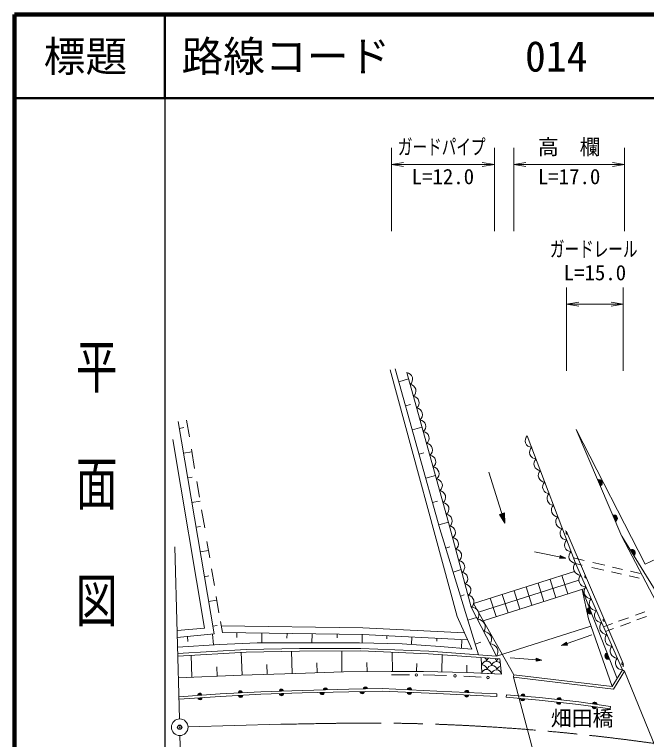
# Model space of a CAD drawing. Units: millimetres, scale not verified. Extents: x 40000 to 680000, y 20000 to 380000.
# Drawn here: x 40000 to 115692, y 293242 to 380000 of the extents above; entities that cross this region are included whole.
import ezdxf
from ezdxf.enums import TextEntityAlignment as Align

# ---------------------------------------------------------------- set-up
doc = ezdxf.new("R2010")
doc.units = ezdxf.units.MM
doc.header["$LTSCALE"] = 1000
doc.header["$PDMODE"] = 32
doc.header["$PDSIZE"] = 500
doc.linetypes.add('CHAIN', pattern=[18.5, 12, -1.5, 3.5, -1.5])
for name, color, linetype, lineweight in [('M-BGD', 7, 'Continuous', 13), ('M-BMK', 2, 'CHAIN', 13), ('M-BMK-SRVR', 3, 'Continuous', 13), ('M-STR-STR1', 1, 'Continuous', 13), ('M-STR-STR3', 7, 'Continuous', 13), ('M-TTL', 2, 'Continuous', 140), ('M-TTL-BAND', 7, 'Continuous', 25), ('M-TTL-LINE', 7, 'Continuous', 50)]:
    doc.layers.add(name, color=color, linetype=linetype, lineweight=lineweight)
doc.layers.add('M-OTRS', color=6, linetype='Continuous')
doc.layers.add('M-TTL-TXT', color=7, linetype='Continuous')
doc.styles.add('@ＭＳ ゴシック', font='')
doc.styles.add('ＭＳ ゴシック', font='')
doc.styles.get('@ＭＳ ゴシック').set_extended_font_data('@MS Gothic')
doc.styles.get('ＭＳ ゴシック').set_extended_font_data('MS Gothic')

# ---------------------------------------------------------------- blocks, each defined once
blk = doc.blocks.new('open_arrow')
at = {"color": 0, "linetype": 'Continuous', "lineweight": -2}
blk.add_lwpolyline([(7.5, 1.25), (0, 0), (7.5, -1.25)], dxfattribs=at)

msp = doc.modelspace()

# ---------------------------------------------------------------- linework, layer by layer
at = {"layer": 'M-BGD'}
for p, q in [((85597, 337615), (90958, 318453)), ((84991, 337476), (92997, 307969)), ((92113, 318777), (86975, 337144)), ((86975, 337144), (92113, 318777)), ((87188, 336384), (86032, 336060)), ((87413, 333332), (86840, 333171)), ((60600, 331461), (60940, 329448)), ((59614, 331295), (63904, 305882)), ((60266, 330560), (59753, 330474)), ((88804, 330606), (87648, 330282)), ((112739, 317526), (107281, 330342)), ((107281, 330342), (115516, 314204)), ((58963, 329145), (62772, 306579)), ((101417, 329594), (107173, 314343)), ((101417, 329594), (107173, 314343)), ((61187, 327987), (61575, 325685)), ((61238, 327682), (60252, 327516)), ((89029, 327553), (88457, 327393)), ((61265, 324644), (60751, 324557)), ((90421, 324827), (89265, 324504)), ((96789, 325217), (98729, 319150)), ((61839, 324123), (62158, 322232)), ((62237, 321766), (61251, 321599)), ((90646, 321775), (90073, 321615)), ((62414, 320717), (62779, 318552)), ((98672, 320349), (98080, 320160)), ((98729, 319150), (98080, 320160)), ((98672, 320329), (98091, 320143)), ((98674, 320298), (98107, 320117)), ((98675, 320267), (98124, 320091)), ((98677, 320236), (98141, 320065)), ((98678, 320205), (98158, 320038)), ((98680, 320174), (98175, 320012)), ((98681, 320143), (98191, 319986)), ((98729, 319150), (98672, 320349)), ((98683, 320112), (98208, 319960)), ((98684, 320081), (98225, 319934)), ((98686, 320050), (98242, 319908)), ((98687, 320019), (98259, 319882)), ((98689, 319988), (98275, 319856)), ((98690, 319957), (98292, 319829)), ((98692, 319926), (98309, 319803)), ((98693, 319895), (98326, 319777)), ((98695, 319864), (98342, 319751)), ((98696, 319833), (98359, 319725)), ((98698, 319802), (98376, 319699)), ((98699, 319771), (98393, 319673)), ((98701, 319740), (98410, 319647)), ((98702, 319709), (98426, 319620)), ((98704, 319677), (98443, 319594)), ((98705, 319646), (98460, 319568)), ((98707, 319615), (98477, 319542)), ((98708, 319584), (98494, 319516)), ((98709, 319553), (98510, 319490)), ((98711, 319522), (98527, 319464)), ((98712, 319491), (98544, 319437)), ((98714, 319460), (98561, 319411)), ((98715, 319429), (98578, 319385)), ((98717, 319398), (98594, 319359)), ((98718, 319367), (98611, 319333)), ((98720, 319336), (98628, 319307)), ((98723, 319274), (98662, 319255)), ((62264, 318728), (61750, 318641)), ((91985, 319236), (90829, 318913)), ((90958, 318453), (95567, 303372)), ((94704, 309094), (92113, 318777)), ((92113, 318777), (94704, 309094)), ((106205, 317952), (112877, 302334)), ((112720, 317572), (122555, 301658)), ((63049, 316955), (63383, 314974)), ((120986, 301812), (112739, 317526)), ((63235, 315849), (62249, 315683)), ((92150, 316292), (91664, 316143)), ((102272, 315712), (106014, 314935)), ((105371, 315259), (105295, 314894)), ((106014, 314935), (105295, 314894)), ((105382, 315254), (105307, 314895)), ((105398, 315245), (105326, 314896)), ((105415, 315237), (105344, 314897)), ((105432, 315229), (105363, 314898)), ((106014, 314935), (105371, 315259)), ((105448, 315220), (105382, 314899)), ((105465, 315212), (105400, 314900)), ((105481, 315204), (105419, 314901)), ((105498, 315195), (105437, 314902)), ((105515, 315187), (105456, 314903)), ((105531, 315178), (105475, 314904)), ((105548, 315170), (105493, 314906)), ((105565, 315162), (105512, 314907)), ((105581, 315153), (105530, 314908)), ((105598, 315145), (105549, 314909)), ((105615, 315136), (105568, 314910)), ((105631, 315128), (105586, 314911)), ((105648, 315120), (105605, 314912)), ((105665, 315111), (105623, 314913)), ((105681, 315103), (105642, 314914)), ((105698, 315095), (105661, 314915)), ((105714, 315086), (105679, 314916)), ((105731, 315078), (105698, 314917)), ((105748, 315069), (105716, 314918)), ((105764, 315061), (105735, 314919)), ((105781, 315053), (105754, 314920)), ((105798, 315044), (105772, 314921)), ((105814, 315036), (105791, 314923)), ((105831, 315027), (105809, 314924)), ((105848, 315019), (105828, 314925)), ((105864, 315011), (105847, 314926)), ((105881, 315002), (105865, 314927)), ((105898, 314994), (105884, 314928)), ((105914, 314986), (105902, 314929)), ((105947, 314969), (105940, 314931)), ((106939, 314963), (108219, 314668)), ((107173, 314343), (112809, 301561)), ((107173, 314343), (112809, 301561)), ((107194, 314289), (107986, 314106)), ((109245, 314431), (110692, 314097)), ((115516, 314204), (116893, 314845)), ((63602, 313678), (63938, 311686)), ((93507, 313570), (92540, 313274)), ((94977, 309499), (107078, 313336)), ((109152, 313837), (110585, 313506)), ((111492, 313297), (112688, 313021)), ((111627, 313881), (112825, 313605)), ((113779, 313385), (114947, 313115)), ((63262, 312811), (62749, 312725)), ((104829, 310210), (104134, 312402)), ((106259, 310663), (105564, 312856)), ((113610, 312808), (114804, 312532)), ((95573, 308482), (107585, 312290)), ((101969, 309303), (101274, 311496)), ((103399, 309757), (102704, 311949)), ((96135, 307454), (108295, 311309)), ((100540, 308850), (99845, 311042)), ((107982, 311209), (112169, 300525)), ((108732, 307667), (107982, 311209)), ((64234, 309933), (63248, 309767)), ((64166, 310336), (64490, 308419)), ((93847, 310537), (93417, 310405)), ((97680, 307943), (96985, 310136)), ((99110, 308397), (98415, 310589)), ((97726, 303215), (94704, 309094)), ((94704, 309094), (97726, 303215)), ((99795, 300986), (94977, 309499)), ((114357, 308118), (115482, 308531)), ((64665, 307378), (64892, 306032)), ((92997, 307969), (94779, 304039)), ((95341, 307856), (94294, 307536)), ((111578, 299566), (108732, 307667)), ((112353, 307384), (113547, 307821)), ((112571, 306824), (113755, 307259)), ((114540, 307546), (115687, 307967)), ((59469, 306268), (62772, 306579)), ((64261, 306895), (63747, 306808)), ((64757, 306834), (81717, 306607)), ((81717, 306607), (93887, 306006)), ((97726, 303215), (109030, 306817)), ((110536, 306717), (111601, 307108)), ((110778, 306167), (111742, 306520)), ((59490, 305466), (63904, 305882)), ((60777, 304982), (60720, 305582)), ((63830, 304559), (63707, 305864)), ((64892, 306032), (81692, 305808)), ((66632, 305449), (66640, 306009)), ((69624, 304826), (69639, 305969)), ((72632, 305369), (72639, 305928)), ((75624, 304805), (75639, 305888)), ((78633, 305394), (78639, 305848)), ((81625, 304820), (81638, 305808)), ((81692, 305808), (94258, 305187)), ((84575, 305289), (84594, 305664)), ((87545, 304602), (87590, 305516)), ((109133, 305750), (105527, 304484)), ((59522, 304279), (64590, 304609)), ((64590, 304609), (69079, 304830)), ((69079, 304830), (73948, 304798)), ((73948, 304798), (81314, 304830)), ((81314, 304830), (86436, 304672)), ((86436, 304672), (90988, 304387)), ((90568, 304993), (90586, 305368)), ((93530, 304154), (93583, 305220)), ((95856, 304877), (95171, 304667)), ((105527, 304484), (106121, 304890)), ((105527, 304484), (106245, 304539)), ((105601, 304490), (105588, 304526)), ((105638, 304493), (105619, 304547)), ((105657, 304494), (105634, 304558)), ((105675, 304496), (105650, 304568)), ((105694, 304497), (105665, 304579)), ((105712, 304498), (105681, 304590)), ((105731, 304500), (105696, 304600)), ((105750, 304501), (105711, 304611)), ((105768, 304503), (105727, 304621)), ((105787, 304504), (105742, 304632)), ((105805, 304506), (105757, 304642)), ((105824, 304507), (105773, 304653)), ((105843, 304508), (105788, 304663)), ((105861, 304510), (105804, 304674)), ((105880, 304511), (105819, 304684)), ((105898, 304513), (105834, 304695)), ((105917, 304514), (105850, 304705)), ((105935, 304515), (105865, 304716)), ((105954, 304517), (105881, 304726)), ((105973, 304518), (105896, 304737)), ((105991, 304520), (105911, 304747)), ((106010, 304521), (105927, 304758)), ((106028, 304522), (105942, 304768)), ((106047, 304524), (105958, 304779)), ((106066, 304525), (105973, 304789)), ((106084, 304527), (105988, 304800)), ((106103, 304528), (106004, 304810)), ((106121, 304529), (106019, 304821)), ((106140, 304531), (106034, 304831)), ((106158, 304532), (106050, 304842)), ((106177, 304534), (106065, 304852)), ((106196, 304535), (106081, 304863)), ((106214, 304536), (106096, 304873)), ((106233, 304538), (106111, 304884)), ((106245, 304539), (106121, 304890)), ((59542, 303533), (67730, 304011)), ((59550, 303233), (67741, 303711)), ((67167, 303678), (67252, 300956)), ((67730, 304011), (74118, 304113)), ((67741, 303711), (74122, 303813)), ((73166, 303798), (73249, 301143)), ((74118, 304113), (81493, 304147)), ((74122, 303813), (81487, 303847)), ((79207, 303836), (79222, 301325)), ((81487, 303847), (89597, 303508)), ((81493, 304147), (89614, 303807)), ((85236, 303690), (85257, 301362)), ((89614, 303807), (97726, 303215)), ((90988, 304387), (94779, 304039)), ((61175, 303328), (61258, 300684)), ((89597, 303508), (98119, 302885)), ((91216, 303389), (91162, 301337)), ((95892, 303048), (95951, 301165)), ((98119, 302885), (98312, 301042)), ((99362, 303002), (103174, 302738)), ((102493, 302972), (102468, 302600)), ((102505, 302968), (102479, 302602)), ((103174, 302738), (102493, 302972)), ((102522, 302962), (102498, 302606)), ((102540, 302956), (102516, 302609)), ((102558, 302950), (102534, 302613)), ((102575, 302944), (102553, 302616)), ((102593, 302937), (102571, 302620)), ((102610, 302931), (102589, 302623)), ((102628, 302925), (102607, 302627)), ((102646, 302919), (102626, 302631)), ((102663, 302913), (102644, 302634)), ((102681, 302907), (102662, 302638)), ((102699, 302901), (102681, 302641)), ((102716, 302895), (102699, 302645)), ((102734, 302889), (102717, 302648)), ((102751, 302883), (102735, 302652)), ((102769, 302877), (102754, 302656)), ((102787, 302871), (102772, 302659)), ((102804, 302865), (102790, 302663)), ((102822, 302859), (102809, 302666)), ((102840, 302853), (102827, 302670)), ((102857, 302847), (102845, 302673)), ((102875, 302841), (102863, 302677)), ((102892, 302835), (102882, 302681)), ((102910, 302828), (102900, 302684)), ((102928, 302822), (102918, 302688)), ((102945, 302816), (102937, 302691)), ((102963, 302810), (102955, 302695)), ((102981, 302804), (102973, 302698)), ((102998, 302798), (102991, 302702)), ((103016, 302792), (103010, 302705)), ((103033, 302786), (103028, 302709)), ((64220, 301926), (64255, 300820)), ((70214, 302217), (70251, 301050)), ((76196, 302413), (76231, 301232)), ((82215, 302455), (82222, 301343)), ((88187, 302329), (88163, 301416)), ((94184, 302145), (94161, 301259)), ((103174, 302738), (102468, 302600)), ((103051, 302780), (103046, 302713)), ((103069, 302774), (103065, 302716)), ((103104, 302762), (103101, 302723)), ((67152, 300953), (73677, 301157)), ((73677, 301157), (79420, 301326)), ((79420, 301326), (85129, 301360)), ((85129, 301360), (88969, 301394)), ((88969, 301394), (94168, 301259)), ((94168, 301259), (98312, 301042)), ((98312, 301042), (95951, 301165)), ((111732, 299246), (113065, 301404)), ((59619, 300609), (67152, 300953)), ((85157, 300963), (87322, 300963)), ((88946, 300963), (91719, 300887)), ((93798, 300830), (95909, 300710)), ((99759, 300688), (111732, 299246)), ((80037, 299255), (84035, 299329)), ((84035, 299329), (90588, 299033)), ((59679, 298362), (64636, 298700)), ((64636, 298700), (69486, 298959)), ((64654, 298400), (69498, 298659)), ((69486, 298959), (74447, 299107)), ((69498, 298659), (74455, 298807)), ((74447, 299107), (80037, 299255)), ((74455, 298807), (80044, 298955)), ((80044, 298955), (84031, 299029)), ((84031, 299029), (90574, 298733)), ((90574, 298733), (97756, 298400)), ((90588, 299033), (97770, 298700)), ((97756, 298400), (97770, 298700)), ((98913, 298600), (98888, 298301)), ((98913, 298600), (102872, 298265)), ((59687, 298061), (64654, 298400)), ((98888, 298301), (102843, 297967)), ((102843, 297967), (107547, 297438)), ((102872, 298265), (107585, 297736)), ((107585, 297736), (111377, 297206)), ((107547, 297438), (111335, 296909)), ((111377, 297206), (111335, 296909))]:
    msp.add_line(p, q, dxfattribs=at)
for centre in [(88134, 300963), (92758, 300859), (96701, 300665)]:
    msp.add_circle(centre, 150, dxfattribs=at)
for centre, radius, start, end in [((86895, 336360), 788, 307.07239, 84.1868), ((87290, 334947), 788, 307.07239, 84.1868), ((87686, 333534), 788, 307.07239, 84.1868), ((88081, 332121), 788, 307.07239, 84.1868), ((88476, 330708), 788, 307.07239, 84.1868), ((88871, 329295), 788, 307.07239, 84.1868), ((101959, 329006), 799, 132.65353, 268.70054), ((89267, 327883), 788, 307.07239, 84.1868), ((102482, 327620), 799, 132.65353, 268.70054), ((89662, 326470), 788, 307.07239, 84.1868), ((103005, 326234), 799, 132.65353, 268.70054), ((90057, 325057), 788, 307.07239, 84.1868), ((103528, 324847), 799, 132.65353, 268.70054), ((90452, 323644), 788, 307.07239, 84.1868), ((104052, 323461), 799, 132.65353, 268.70054), ((110000, 323957), 400, 293.07041, 113.07041), ((110000, 323957), 400, 293.07041, 113.07041), ((110000, 323957), 350, 293.07041, 113.07041), ((110000, 323957), 300, 293.07041, 113.07041), ((110000, 323957), 250, 293.07041, 113.07041), ((110000, 323957), 200, 293.07041, 113.07041), ((110000, 323957), 150, 293.07041, 113.07041), ((110000, 323957), 100, 293.07041, 113.07041), ((110000, 323957), 50, 293.07041, 113.07041), ((90848, 322231), 788, 307.07239, 84.1868), ((104575, 322074), 799, 132.65353, 268.70054), ((91243, 320818), 788, 307.07239, 84.1868), ((105098, 320688), 799, 132.65353, 268.70054), ((91638, 319405), 788, 307.07239, 84.1868), ((105621, 319301), 799, 132.65353, 268.70054), ((111813, 319701), 400, 293.07041, 113.07041), ((111813, 319701), 400, 293.07041, 113.07041), ((111813, 319701), 350, 293.07041, 113.07041), ((111813, 319701), 300, 293.07041, 113.07041), ((111813, 319701), 250, 293.07041, 113.07041), ((111813, 319701), 200, 293.07041, 113.07041), ((111813, 319701), 150, 293.07041, 113.07041), ((111813, 319701), 100, 293.07041, 113.07041), ((111813, 319701), 50, 293.07041, 113.07041), ((92045, 318017), 763, 305.12199, 84.8423), ((106145, 317915), 799, 132.65353, 268.70054), ((105745, 317756), 500, 23.13254, 68.13254), ((106205, 317952), 150, 113.13254, 293.13254), ((92415, 316634), 763, 305.12199, 84.8423), ((106668, 316528), 799, 132.65353, 268.70054), ((92785, 315251), 763, 305.12199, 84.8423), ((113949, 315583), 400, 301.71513, 121.71513), ((113949, 315583), 400, 301.71513, 121.71513), ((113949, 315583), 350, 301.71513, 121.71513), ((113949, 315583), 300, 301.71513, 121.71513), ((113949, 315583), 250, 301.71513, 121.71513), ((107191, 315142), 799, 132.65353, 268.70054), ((113949, 315583), 200, 301.71513, 121.71513), ((113949, 315583), 150, 301.71513, 121.71513), ((113949, 315583), 100, 301.71513, 121.71513), ((113949, 315583), 50, 301.71513, 121.71513), ((93155, 313867), 763, 305.12199, 84.8423), ((107809, 313775), 852, 138.21089, 269.38031), ((93525, 312484), 763, 305.12199, 84.8423), ((108435, 312355), 852, 138.21089, 269.38031), ((108429, 312746), 150, 113.13254, 293.13254), ((93896, 311101), 763, 305.12199, 84.8423), ((109061, 310935), 852, 138.21089, 269.38031), ((94266, 309718), 763, 305.12199, 84.8423), ((109687, 309515), 852, 138.21089, 269.38031), ((94697, 308161), 933, 324.8479, 89.55539), ((108981, 308661), 400, 111.39981, 291.39981), ((108981, 308661), 400, 111.39981, 291.39981), ((108981, 308661), 350, 111.39981, 291.39981), ((108981, 308661), 300, 111.39981, 291.39981), ((108981, 308661), 250, 111.39981, 291.39981), ((108981, 308661), 200, 111.39981, 291.39981), ((108981, 308661), 150, 111.39981, 291.39981), ((108981, 308661), 100, 111.39981, 291.39981), ((108981, 308661), 50, 111.39981, 291.39981), ((110314, 308094), 852, 138.21089, 269.38031), ((95453, 306691), 933, 324.8479, 89.55539), ((110940, 306674), 852, 138.21089, 269.38031), ((110653, 307540), 150, 113.13254, 293.13254), ((96208, 305222), 933, 324.8479, 89.55539), ((111566, 305254), 852, 138.21089, 269.38031), ((96964, 303752), 933, 324.8479, 89.55539), ((112192, 303834), 852, 138.21089, 269.38031), ((95953, 302562), 599, 6.552, 49.01233), ((97134, 302500), 599, 126.38049, 167.46731), ((97134, 302500), 599, 6.552, 45.26237), ((98314, 302439), 599, 129.86296, 167.46731), ((111107, 303237), 400, 111.39981, 291.39981), ((111107, 303237), 400, 111.39981, 291.39981), ((111107, 303237), 350, 111.39981, 291.39981), ((111107, 303237), 300, 111.39981, 291.39981), ((111107, 303237), 250, 111.39981, 291.39981), ((111107, 303237), 200, 111.39981, 291.39981), ((111107, 303237), 150, 111.39981, 291.39981), ((111107, 303237), 100, 111.39981, 291.39981), ((111107, 303237), 50, 111.39981, 291.39981), ((112819, 302414), 852, 138.21089, 269.38031), ((96006, 301563), 599, 6.552, 98.26588), ((96563, 302031), 599, 6.552, 167.46731), ((97186, 301501), 599, 6.552, 167.46731), ((97743, 301970), 599, 44.46357, 167.46731), ((98367, 301439), 599, 105.2173, 167.46731), ((112877, 302334), 150, 113.13254, 293.13254), ((112417, 302138), 500, 338.13254, 23.13254), ((96536, 301035), 599, 6.552, 167.46731), ((97716, 300974), 599, 6.552, 167.46731), ((77242, 299181), 250, 1.51741, 181.51741), ((77242, 299181), 200, 1.51741, 181.51741), ((77242, 299181), 150, 1.51741, 181.51741), ((82036, 299292), 250, 1.06091, 181.06091), ((82036, 299292), 200, 1.06091, 181.06091), ((82036, 299292), 150, 1.06091, 181.06091), ((82036, 299292), 100, 1.06091, 181.06091), ((82036, 299292), 50, 1.06091, 181.06091), ((87312, 299181), 250, 357.41212, 177.41212), ((87312, 299181), 200, 357.41212, 177.41212), ((87312, 299181), 150, 357.41212, 177.41212), ((62193, 298533), 250, 3.90049, 183.90049), ((62193, 298533), 200, 3.90049, 183.90049), ((62193, 298533), 150, 3.90049, 183.90049), ((62193, 298533), 100, 3.90049, 183.90049), ((62193, 298533), 50, 3.90049, 183.90049), ((67061, 298829), 250, 3.0587, 183.0587), ((67076, 298530), 250, 183.0587, 3.0587), ((67061, 298829), 200, 3.0587, 183.0587), ((67076, 298530), 200, 183.0587, 3.0587), ((67061, 298829), 150, 3.0587, 183.0587), ((67076, 298530), 150, 183.0587, 3.0587), ((67061, 298829), 100, 3.0587, 183.0587), ((67076, 298530), 100, 183.0587, 3.0587), ((67061, 298829), 50, 3.0587, 183.0587), ((67076, 298530), 50, 183.0587, 3.0587), ((71966, 299033), 250, 1.70981, 181.70981), ((71977, 298733), 250, 181.70981, 1.70981), ((71966, 299033), 200, 1.70981, 181.70981), ((71977, 298733), 200, 181.70981, 1.70981), ((71966, 299033), 150, 1.70981, 181.70981), ((71977, 298733), 150, 181.70981, 1.70981), ((71966, 299033), 100, 1.70981, 181.70981), ((71977, 298733), 100, 181.70981, 1.70981), ((71966, 299033), 50, 1.70981, 181.70981), ((71977, 298733), 50, 181.70981, 1.70981), ((76849, 298862), 250, 181.32734, 1.32734), ((76849, 298862), 200, 181.32734, 1.32734), ((76849, 298862), 150, 181.32734, 1.32734), ((76849, 298862), 100, 181.32734, 1.32734), ((76849, 298862), 50, 181.32734, 1.32734), ((77242, 299181), 100, 1.51741, 181.51741), ((77242, 299181), 50, 1.51741, 181.51741), ((81637, 298973), 250, 181.32734, 1.32734), ((81637, 298973), 200, 181.32734, 1.32734), ((81637, 298973), 150, 181.32734, 1.32734), ((81637, 298973), 100, 181.32734, 1.32734), ((81637, 298973), 50, 181.32734, 1.32734), ((87303, 298881), 250, 177.41212, 357.41212), ((87303, 298881), 200, 177.41212, 357.41212), ((87303, 298881), 150, 177.41212, 357.41212), ((87303, 298881), 100, 177.41212, 357.41212), ((87312, 299181), 100, 357.41212, 177.41212), ((87303, 298881), 50, 177.41212, 357.41212), ((87312, 299181), 50, 357.41212, 177.41212), ((94165, 298567), 250, 177.34385, 357.34385), ((94179, 298866), 250, 357.34385, 177.34385), ((94165, 298567), 200, 177.34385, 357.34385), ((94179, 298866), 200, 357.34385, 177.34385), ((94165, 298567), 150, 177.34385, 357.34385), ((94179, 298866), 150, 357.34385, 177.34385), ((94165, 298567), 100, 177.34385, 357.34385), ((94179, 298866), 100, 357.34385, 177.34385), ((94165, 298567), 50, 177.34385, 357.34385), ((94179, 298866), 50, 357.34385, 177.34385), ((100893, 298433), 250, 355.16958, 175.16958), ((100893, 298433), 200, 355.16958, 175.16958), ((100893, 298433), 150, 355.16958, 175.16958), ((100893, 298433), 100, 355.16958, 175.16958), ((100893, 298433), 50, 355.16958, 175.16958), ((62212, 298234), 250, 183.90049, 3.90049), ((62212, 298234), 200, 183.90049, 3.90049), ((62212, 298234), 150, 183.90049, 3.90049), ((62212, 298234), 100, 183.90049, 3.90049), ((62212, 298234), 50, 183.90049, 3.90049), ((100865, 298134), 250, 175.16958, 355.16958), ((100865, 298134), 200, 175.16958, 355.16958), ((100865, 298134), 150, 175.16958, 355.16958), ((100865, 298134), 100, 175.16958, 355.16958), ((100865, 298134), 50, 175.16958, 355.16958), ((105195, 297702), 250, 173.5854, 353.5854), ((105229, 298000), 250, 353.5854, 173.5854), ((105195, 297702), 200, 173.5854, 353.5854), ((105229, 298000), 200, 353.5854, 173.5854), ((105195, 297702), 150, 173.5854, 353.5854), ((105229, 298000), 150, 353.5854, 173.5854), ((105195, 297702), 100, 173.5854, 353.5854), ((105229, 298000), 100, 353.5854, 173.5854), ((105195, 297702), 50, 173.5854, 353.5854), ((105229, 298000), 50, 353.5854, 173.5854), ((109481, 297471), 250, 352.04692, 172.04692), ((109481, 297471), 200, 352.04692, 172.04692), ((109481, 297471), 150, 352.04692, 172.04692), ((109441, 297173), 250, 172.04692, 352.04692), ((109441, 297173), 200, 172.04692, 352.04692), ((109441, 297173), 150, 172.04692, 352.04692), ((109441, 297173), 100, 172.04692, 352.04692), ((109481, 297471), 100, 352.04692, 172.04692), ((109441, 297173), 50, 172.04692, 352.04692), ((109481, 297471), 50, 352.04692, 172.04692)]:
    msp.add_arc(centre, radius, start, end, dxfattribs=at)
at = {"layer": 'M-BMK'}
msp.add_line((60790, 294739), (71915, 295058), dxfattribs=at)
msp.add_open_spline([(71915, 295058), (76358, 295150), (80800, 295242), (85243, 295193), (89083, 295150), (92922, 295001), (96756, 294766), (99602, 294592), (102445, 294371), (105284, 294103), (108941, 293757), (112591, 293333), (116229, 292824), (120130, 292278), (124018, 291634), (127884, 290881), (131530, 290172), (135156, 289366), (138782, 288560)], degree=3, knots=[0, 0, 0, 0, 1, 1, 1, 2, 2, 2, 3, 3, 3, 4, 4, 4, 5, 5, 5, 6, 6, 6, 6], dxfattribs=at)
at = {"layer": 'M-BMK-SRVR'}
for p, q in [((59202, 316293), (59750, 295707)), ((59803, 293708), (60951, 250649))]:
    msp.add_line(p, q, dxfattribs=at)
msp.add_circle((59791, 294707), 1000, dxfattribs=at)
at = {"layer": 'M-OTRS'}
msp.add_point((59791, 294711), dxfattribs=at)
at = {"layer": 'M-STR-STR1'}
for p, q in [((111578, 299566), (112809, 301561)), ((112809, 301561), (113065, 301404)), ((118084, 289131), (113065, 301404)), ((99795, 300986), (99759, 300688)), ((102304, 291144), (99759, 300688)), ((99795, 300986), (111578, 299566))]:
    msp.add_line(p, q, dxfattribs=at)
at = {"layer": 'M-STR-STR3'}
for p, q in [((85157, 354059), (85157, 364059)), ((97469, 354059), (97469, 364059)), ((99795, 354059), (99795, 364059)), ((113065, 354059), (113065, 364059)), ((85157, 362059), (97469, 362059)), ((99795, 362059), (113065, 362059)), ((106126, 337346), (106126, 347346)), ((112915, 337346), (112915, 347346)), ((106126, 345346), (112915, 345346))]:
    msp.add_line(p, q, dxfattribs=at)
at = {"layer": 'M-TTL'}
for p, q in [((40000, 380000), (40000, 20000)), ((680000, 380000), (40000, 380000))]:
    msp.add_line(p, q, dxfattribs=at)
at = {"layer": 'M-TTL-BAND'}
msp.add_line((58000, 370000), (58000, 20000), dxfattribs=at)
at = {"layer": 'M-TTL-LINE'}
for p, q in [((58000, 380000), (58000, 370000)), ((40000, 370000), (680000, 370000))]:
    msp.add_line(p, q, dxfattribs=at)

# ---------------------------------------------------------------- block references
at = {"layer": 'M-STR-STR3', "xscale": 193, "yscale": 193}
for p in [(85157, 362059), (99795, 362059), (106126, 345346)]:
    msp.add_blockref('open_arrow', p, dxfattribs=at)
at = {"layer": 'M-STR-STR3', "xscale": 193, "yscale": 193, "rotation": 180}
for p in [(97469, 362059), (113065, 362059), (112915, 345346)]:
    msp.add_blockref('open_arrow', p, dxfattribs=at)

# ---------------------------------------------------------------- texts
at = {"layer": 'M-STR-STR1', "style": 'ＭＳ ゴシック'}
msp.add_text('畑田橋', height=1833, dxfattribs=at).set_placement((104232, 294319), align=Align.BOTTOM_LEFT)
at = {"layer": 'M-STR-STR3', "style": 'ＭＳ ゴシック', "width": 0.7}
for s, p in [('ガードパイプ', (85913, 362689)), ('ガードレール', (104120, 350464))]:
    msp.add_text(s, height=1833, dxfattribs=at).set_placement(p, align=Align.BOTTOM_LEFT)
at = {"layer": 'M-STR-STR3', "style": 'ＭＳ ゴシック'}
for s, p in [('高\u3000欄', (102680, 362689)), ('L=12.0', (87563, 359143)), ('L=17.0', (102680, 359143)), ('L=15.0', (105770, 347643))]:
    msp.add_text(s, height=1833, dxfattribs=at).set_placement(p, align=Align.BOTTOM_LEFT)
at = {"layer": 'M-TTL-BAND', "style": '@ＭＳ ゴシック', "width": 1.4}
msp.add_text('平  面  図', height=3666, rotation=270, dxfattribs=at).set_placement((49777, 306475), align=Align.MIDDLE_RIGHT)
at = {"layer": 'M-TTL-TXT', "style": 'ＭＳ ゴシック'}
msp.add_text('標題', height=3666, dxfattribs=at).set_placement((48500, 375000), align=Align.MIDDLE_CENTER)
for s, p in [('路線コード', (60000, 375000)), ('014', (101142, 375000))]:
    msp.add_text(s, height=3666, dxfattribs=at).set_placement(p, align=Align.MIDDLE_LEFT)

doc.saveas('drawing.dxf')
